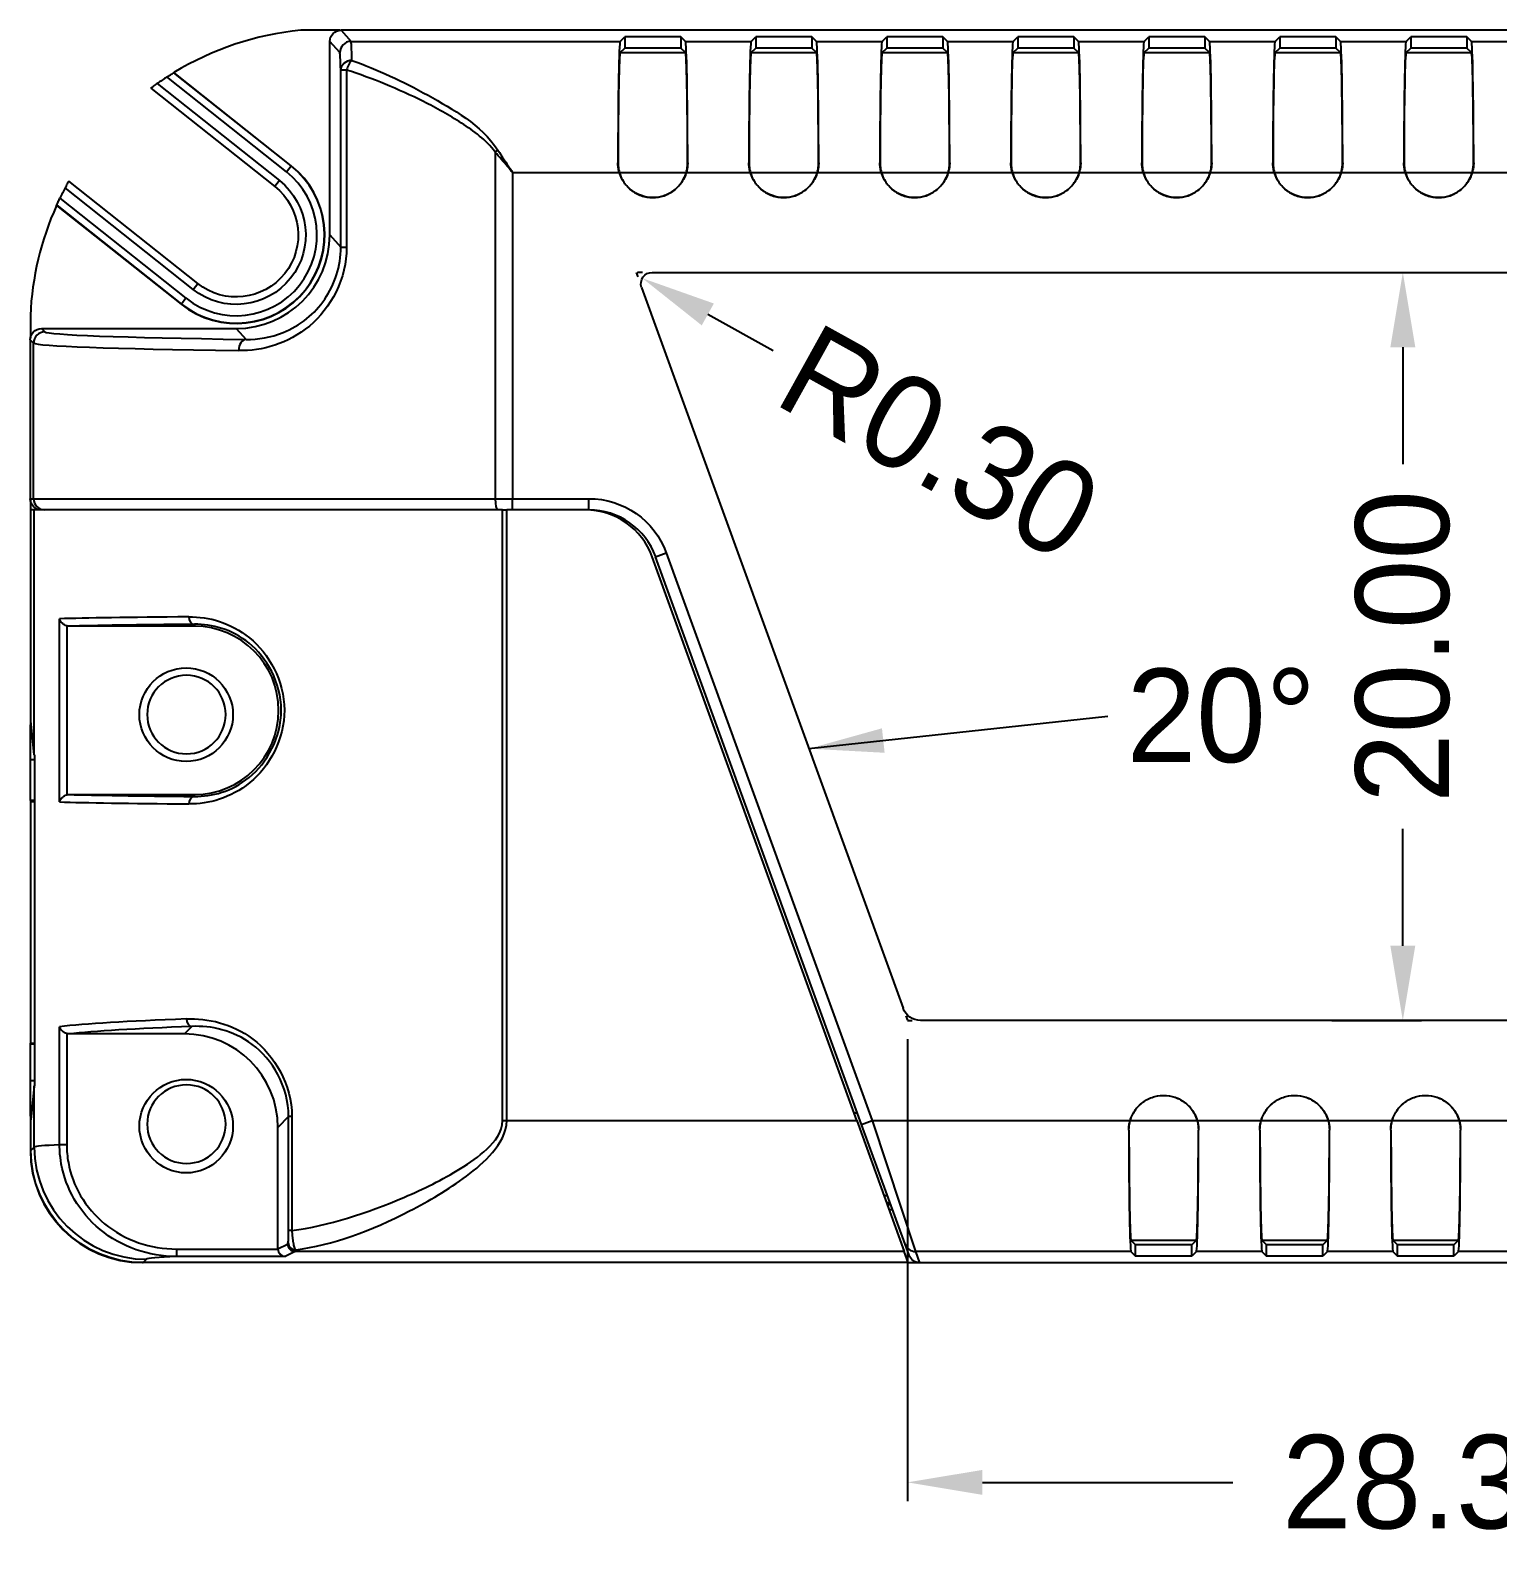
# Model space of a CAD drawing. Header units: millimetres. Extents: x 1807 to 2011, y 500 to 752.
# Drawn here: x 1875.48 to 1914.69, y 571.21 to 611.67 of the extents above; entities that cross this region are included whole.
import ezdxf

# ---------------------------------------------------------------- set-up
doc = ezdxf.new("R2010")
doc.units = ezdxf.units.MM
doc.linetypes.add('DIVIDE', pattern=[31.75, 12.7, -6.35, 0, -6.35, 0, -6.35])
doc.layers.get('Defpoints').update_dxf_attribs({"linetype": 'CONTINUOUS'})
for name, color, linetype in [('11', 7, 'CONTINUOUS'), ('12', 7, 'CONTINUOUS'), ('13', 7, 'CONTINUOUS')]:
    doc.layers.add(name, color=color, linetype=linetype)
doc.layers.add('dim', color=7, linetype='CONTINUOUS', lineweight=9)
doc.dimstyles.get("Standard").update_dxf_attribs({"dimtxt": 1, "dimasz": 0.5, "dimexe": 0.2, "dimexo": 0.2, "dimgap": 0.09, "dimtad": 0, "dimzin": 0, "dimdsep": 46, "dimtxsty": 'Standard', "dimcen": 0.5, "dimadec": 0, "dimazin": 0, "dimtfac": 1, "dimtofl": 0, "dimtmove": 0, "dimatfit": 3, "dimfxl": 0, "dimtolj": 1, "dimtzin": 0, "dimarcsym": 0})

# ---------------------------------------------------------------- blocks, each defined once
blk = doc.blocks.new('*D64')
at = {"layer": 'Defpoints', "color": 0}
for p in [(1898.917, 585.193), (1927.296, 585.193), (1927.296, 572.847)]:
    blk.add_point(p, dxfattribs=at)
at = {"layer": 'dim', "color": 0, "lineweight": -2}
for p, q in [((1898.917, 584.693), (1898.917, 572.347)), ((1927.296, 584.693), (1927.296, 572.347)), ((1900.917, 572.847), (1907.607, 572.847)), ((1925.296, 572.847), (1918.606, 572.847))]:
    blk.add_line(p, q, dxfattribs=at)
at = {"layer": 'dim', "color": 0}
for points in [[(1900.917, 573.18), (1900.917, 572.514), (1898.917, 572.847)], [(1925.296, 573.18), (1925.296, 572.514), (1927.296, 572.847)]]:
    blk.add_solid(points, dxfattribs=at)
at = {"layer": 'dim', "color": 0, "insert": (1913.106, 572.847), "char_height": 2.5, "attachment_point": 5}
blk.add_mtext('\\A1;28.38', dxfattribs=at)
blk = doc.blocks.new('*D65')
at = {"layer": 'Defpoints', "color": 0}
for p in [(1909.753, 605.193), (1912.15, 605.193), (1909.753, 585.193)]:
    blk.add_point(p, dxfattribs=at)
at = {"layer": 'dim', "color": 0, "lineweight": -2}
for p, q in [((1910.253, 605.193), (1912.65, 605.193)), ((1912.15, 603.193), (1912.15, 600.067)), ((1912.15, 587.193), (1912.15, 590.318)), ((1910.253, 585.193), (1912.65, 585.193))]:
    blk.add_line(p, q, dxfattribs=at)
at = {"layer": 'dim', "color": 0}
for points in [[(1911.817, 603.193), (1912.483, 603.193), (1912.15, 605.193)], [(1911.817, 587.193), (1912.483, 587.193), (1912.15, 585.193)]]:
    blk.add_solid(points, dxfattribs=at)
at = {"layer": 'dim', "color": 0, "insert": (1912.15, 595.193), "char_height": 2.5, "attachment_point": 5, "rotation": 90}
blk.add_mtext('\\A1;20.00', dxfattribs=at)
blk = doc.blocks.new('*D66')
at = {"layer": 'Defpoints', "color": 0}
for p in [(1891.83, 605.038), (1892.093, 604.893)]:
    blk.add_point(p, dxfattribs=at)
at = {"layer": 'dim', "color": 0, "lineweight": -2}
blk.add_line((1895.33, 603.1), (1893.58, 604.069), dxfattribs=at)
at = {"layer": 'dim', "color": 0}
blk.add_solid([(1893.742, 604.361), (1893.418, 603.777), (1891.83, 605.038)], dxfattribs=at)
at = {"layer": 'dim', "color": 0, "insert": (1899.776, 600.637), "char_height": 2.5, "attachment_point": 5, "rotation": 331.0167}
blk.add_mtext('\\A1;R0.30', dxfattribs=at)

msp = doc.modelspace()

# ---------------------------------------------------------------- linework, layer by layer
at = {"layer": '11', "color": 7, "linetype": 'Continuous'}
for p, q in [((1883.748, 611.067), (1883.48, 611.366)), ((1883.48, 606.193), (1883.48, 611.366)), ((1883.78, 611.666), (1884.048, 611.367)), ((1918.931, 611.666), (1883.78, 611.666)), ((1884.048, 611.367), (1891.237, 611.367)), ((1891.237, 611.367), (1891.36, 611.49)), ((1891.36, 611.49), (1891.36, 611.19)), ((1892.86, 611.49), (1891.36, 611.49)), ((1892.86, 611.49), (1892.86, 611.19)), ((1892.984, 611.367), (1892.86, 611.49)), ((1892.984, 611.367), (1894.737, 611.367)), ((1894.737, 611.367), (1894.86, 611.49)), ((1894.86, 611.49), (1894.86, 611.19)), ((1896.36, 611.49), (1894.86, 611.49)), ((1896.36, 611.49), (1896.36, 611.19)), ((1896.484, 611.367), (1896.36, 611.49)), ((1896.484, 611.367), (1898.237, 611.367)), ((1898.237, 611.367), (1898.36, 611.49)), ((1898.36, 611.49), (1898.36, 611.19)), ((1899.86, 611.49), (1898.36, 611.49)), ((1899.86, 611.49), (1899.86, 611.19)), ((1899.984, 611.367), (1899.86, 611.49)), ((1899.984, 611.367), (1901.737, 611.367)), ((1901.737, 611.367), (1901.86, 611.49)), ((1901.86, 611.49), (1901.86, 611.19)), ((1903.36, 611.49), (1901.86, 611.49)), ((1903.36, 611.49), (1903.36, 611.19)), ((1903.484, 611.367), (1903.36, 611.49)), ((1903.484, 611.367), (1905.237, 611.367)), ((1905.237, 611.367), (1905.36, 611.49)), ((1905.36, 611.49), (1905.36, 611.19)), ((1906.86, 611.49), (1905.36, 611.49)), ((1906.86, 611.49), (1906.86, 611.19)), ((1906.984, 611.367), (1906.86, 611.49)), ((1906.984, 611.367), (1908.737, 611.367)), ((1908.737, 611.367), (1908.86, 611.49)), ((1908.86, 611.49), (1908.86, 611.19)), ((1910.36, 611.49), (1908.86, 611.49)), ((1910.36, 611.49), (1910.36, 611.19)), ((1910.484, 611.367), (1910.36, 611.49)), ((1910.484, 611.367), (1912.237, 611.367)), ((1912.237, 611.367), (1912.36, 611.49)), ((1912.36, 611.49), (1912.36, 611.19)), ((1913.86, 611.49), (1912.36, 611.49)), ((1913.984, 611.367), (1913.86, 611.49)), ((1913.86, 611.49), (1913.86, 611.19)), ((1913.984, 611.367), (1919.829, 611.367)), ((1891.237, 611.067), (1891.36, 611.19)), ((1891.237, 611.067), (1892.984, 611.067)), ((1892.86, 611.19), (1891.36, 611.19)), ((1892.984, 611.067), (1892.86, 611.19)), ((1894.737, 611.067), (1894.86, 611.19)), ((1894.737, 611.067), (1896.484, 611.067)), ((1896.36, 611.19), (1894.86, 611.19)), ((1896.484, 611.067), (1896.36, 611.19)), ((1898.237, 611.067), (1898.36, 611.19)), ((1898.237, 611.067), (1899.984, 611.067)), ((1899.86, 611.19), (1898.36, 611.19)), ((1899.984, 611.067), (1899.86, 611.19)), ((1901.737, 611.067), (1901.86, 611.19)), ((1901.737, 611.067), (1903.484, 611.067)), ((1903.36, 611.19), (1901.86, 611.19)), ((1903.484, 611.067), (1903.36, 611.19)), ((1905.237, 611.067), (1905.36, 611.19)), ((1905.237, 611.067), (1906.984, 611.067)), ((1906.86, 611.19), (1905.36, 611.19)), ((1906.984, 611.067), (1906.86, 611.19)), ((1908.737, 611.067), (1908.86, 611.19)), ((1908.737, 611.067), (1910.484, 611.067)), ((1910.36, 611.19), (1908.86, 611.19)), ((1910.484, 611.067), (1910.36, 611.19)), ((1912.237, 611.067), (1912.36, 611.19)), ((1912.237, 611.067), (1913.984, 611.067)), ((1913.86, 611.19), (1912.36, 611.19)), ((1913.984, 611.067), (1913.86, 611.19)), ((1883.773, 605.867), (1883.773, 610.603)), ((1883.93, 610.603), (1883.773, 610.603)), ((1883.93, 610.603), (1883.93, 605.867)), ((1887.899, 608.408), (1887.899, 599.144)), ((1888.361, 607.867), (1891.214, 607.867)), ((1888.361, 607.867), (1888.361, 599.144)), ((1891.218, 607.867), (1893.003, 607.867)), ((1893.007, 607.867), (1894.714, 607.867)), ((1894.718, 607.867), (1896.503, 607.867)), ((1896.507, 607.867), (1898.214, 607.867)), ((1898.218, 607.867), (1900.003, 607.867)), ((1900.007, 607.867), (1901.714, 607.867)), ((1901.718, 607.867), (1903.503, 607.867)), ((1903.507, 607.867), (1905.214, 607.867)), ((1905.218, 607.867), (1907.003, 607.867)), ((1907.007, 607.867), (1908.714, 607.867)), ((1908.718, 607.867), (1910.503, 607.867)), ((1910.507, 607.867), (1912.214, 607.867)), ((1912.218, 607.867), (1914.003, 607.867)), ((1914.007, 607.867), (1920.989, 607.867)), ((1883.48, 606.193), (1883.773, 605.867)), ((1883.773, 605.867), (1883.93, 605.867)), ((1892.093, 605.193), (1919.693, 605.193)), ((1891.811, 604.79), (1898.797, 585.522)), ((1875.778, 603.694), (1875.868, 603.603)), ((1875.778, 603.694), (1880.98, 603.694)), ((1880.98, 603.694), (1881.243, 603.401)), ((1875.568, 603.303), (1875.478, 603.394)), ((1875.478, 603.394), (1875.478, 599.144)), ((1875.568, 599.144), (1875.568, 603.303)), ((1875.478, 599.144), (1875.568, 599.144)), ((1875.568, 599.144), (1887.899, 599.144)), ((1887.899, 599.144), (1888.361, 599.144)), ((1888.361, 599.144), (1890.401, 599.144)), ((1888.361, 598.844), (1888.361, 599.144)), ((1890.401, 598.844), (1890.307, 598.844)), ((1890.401, 598.844), (1890.401, 599.144)), ((1892.187, 597.592), (1892.469, 597.694)), ((1897.69, 582.416), (1892.187, 597.592)), ((1892.469, 597.694), (1897.972, 582.518)), ((1926.868, 585.193), (1899.267, 585.193)), ((1897.484, 582.724), (1897.578, 582.724)), ((1897.69, 582.416), (1897.972, 582.518)), ((1898.85, 579.216), (1897.69, 582.416)), ((1897.972, 582.518), (1904.864, 582.518)), ((1897.972, 582.518), (1899.132, 579.018)), ((1904.868, 582.518), (1906.653, 582.518)), ((1906.657, 582.518), (1908.364, 582.518)), ((1908.368, 582.518), (1910.153, 582.518)), ((1910.157, 582.518), (1911.864, 582.518)), ((1911.868, 582.518), (1913.653, 582.518)), ((1913.657, 582.518), (1915.364, 582.518)), ((1898.285, 580.515), (1898.379, 580.515)), ((1898.45, 580.32), (1898.356, 580.32)), ((1898.958, 578.918), (1898.85, 579.216)), ((1904.887, 579.018), (1899.132, 579.018)), ((1899.132, 579.018), (1899.24, 578.72)), ((1904.887, 579.318), (1905.01, 579.195)), ((1904.887, 579.318), (1906.634, 579.318)), ((1904.887, 579.018), (1905.01, 578.895)), ((1905.01, 578.895), (1905.01, 579.195)), ((1906.51, 579.195), (1905.01, 579.195)), ((1906.634, 579.318), (1906.51, 579.195)), ((1906.51, 578.895), (1906.51, 579.195)), ((1906.634, 579.018), (1906.51, 578.895)), ((1908.387, 579.018), (1906.634, 579.018)), ((1908.387, 579.318), (1908.51, 579.195)), ((1908.387, 579.318), (1910.134, 579.318)), ((1908.387, 579.018), (1908.51, 578.895)), ((1910.01, 579.195), (1908.51, 579.195)), ((1908.51, 578.895), (1908.51, 579.195)), ((1910.134, 579.318), (1910.01, 579.195)), ((1910.01, 578.895), (1910.01, 579.195)), ((1910.134, 579.018), (1910.01, 578.895)), ((1911.887, 579.018), (1910.134, 579.018)), ((1911.887, 579.318), (1912.01, 579.195)), ((1911.887, 579.318), (1913.634, 579.318)), ((1911.887, 579.018), (1912.01, 578.895)), ((1912.01, 578.895), (1912.01, 579.195)), ((1913.51, 579.195), (1912.01, 579.195)), ((1913.634, 579.318), (1913.51, 579.195)), ((1913.51, 578.895), (1913.51, 579.195)), ((1913.634, 579.018), (1913.51, 578.895)), ((1915.387, 579.018), (1913.634, 579.018)), ((1935.181, 578.72), (1899.24, 578.72)), ((1906.51, 578.895), (1905.01, 578.895)), ((1910.01, 578.895), (1908.51, 578.895)), ((1913.51, 578.895), (1912.01, 578.895))]:
    msp.add_line(p, q, dxfattribs=at)
at = {"layer": '11', "color": 2, "linetype": 'DIVIDE', "ltscale": 0.01}
for p, q in [((1891.832, 605.193), (1891.665, 605.193)), ((1891.665, 605.193), (1891.722, 605.036)), ((1898.87, 585.321), (1898.917, 585.193)), ((1898.917, 585.193), (1899.053, 585.193))]:
    msp.add_line(p, q, dxfattribs=at)
at = {"layer": '11', "color": 7, "linetype": 'Continuous', "extrusion": (0, 0, -1)}
for centre, radius, start, end in [((-1892.093, 604.893), 0.3, 340.07, 90), ((-1890.401, 596.944), 2.2, 90, 160.07), ((-1899.267, 585.693), 0.5, 270, 340.07)]:
    msp.add_arc(centre, radius, start, end, dxfattribs=at)
at = {"layer": '11', "color": 7, "linetype": 'Continuous'}
msp.add_arc((1890.401, 596.944), 1.9, 19.93, 90, dxfattribs=at)
at = {"layer": '11', "color": 7, "linetype": 'Continuous', "extrusion": (0, 0, -1)}
for centre, major_axis, ratio, start_param, end_param in [((1883.78, 611.366), (-0.201, 0.223), 0.999725, 5.444718, 7.015241), ((1875.778, 603.394), (-0.212, 0.212), 0.999695, 5.497939, 7.068431), ((1875.778, 599.144), (-0.3, 0), 0.999848, 4.712389, 6.283185), ((1899.24, 579.02), (0.102, -0.282), 0.999828, 0.347789, 1.570796)]:
    msp.add_ellipse(centre, major_axis=major_axis, ratio=ratio, start_param=start_param, end_param=end_param, dxfattribs=at)
at = {"layer": '11', "color": 7, "linetype": 'Continuous'}
for centre, major_axis, ratio, start_param, end_param in [((1884.048, 611.067), (-0.223, -0.201), 0.999725, 3.980334, 5.550856), ((1884.047, 607.867), (0, -3.5), 0.014345, 2.595975, 3.124139), ((1891.238, 607.867), (0, -3.5), 0.017455, 3.159046, 4.638479), ((1892.983, 607.867), (0, -3.5), 0.017455, 1.644707, 3.124139), ((1894.738, 607.867), (0, -3.5), 0.017455, 3.159046, 4.638479), ((1896.483, 607.867), (0, -3.5), 0.017455, 1.644707, 3.124139), ((1898.238, 607.867), (0, -3.5), 0.017455, 3.159046, 4.638479), ((1899.983, 607.867), (0, -3.5), 0.017455, 1.644707, 3.124139), ((1901.738, 607.867), (0, -3.5), 0.017455, 3.159046, 4.638479), ((1903.483, 607.867), (0, -3.5), 0.017455, 1.644707, 3.124139), ((1905.238, 607.867), (0, -3.5), 0.017455, 3.159046, 4.638479), ((1906.983, 607.867), (0, -3.5), 0.017455, 1.644707, 3.124139), ((1908.738, 607.867), (0, -3.5), 0.017455, 3.159046, 4.638479), ((1910.483, 607.867), (0, -3.5), 0.017455, 1.644707, 3.124139), ((1912.238, 607.867), (0, -3.5), 0.017455, 3.159046, 4.638479), ((1913.983, 607.867), (0, -3.5), 0.017455, 1.644707, 3.124139), ((1883.747, 607.867), (0, -3.2), 0.01569, 2.595975, 3.124139), ((1891.238, 607.867), (0, -3.2), 0.017455, 3.159046, 4.63318), ((1892.983, 607.867), (0, -3.2), 0.017455, 1.650006, 3.124139), ((1894.738, 607.867), (0, -3.2), 0.017455, 3.159046, 4.63318), ((1896.483, 607.867), (0, -3.2), 0.017455, 1.650006, 3.124139), ((1898.238, 607.867), (0, -3.2), 0.017455, 3.159046, 4.63318), ((1899.983, 607.867), (0, -3.2), 0.017455, 1.650006, 3.124139), ((1901.738, 607.867), (0, -3.2), 0.017455, 3.159046, 4.63318), ((1903.483, 607.867), (0, -3.2), 0.017455, 1.650006, 3.124139), ((1905.238, 607.867), (0, -3.2), 0.017455, 3.159046, 4.63318), ((1906.983, 607.867), (0, -3.2), 0.017455, 1.650006, 3.124139), ((1908.738, 607.867), (0, -3.2), 0.017455, 3.159046, 4.63318), ((1910.483, 607.867), (0, -3.2), 0.017455, 1.650006, 3.124139), ((1912.238, 607.867), (0, -3.2), 0.017455, 3.159046, 4.63318), ((1913.983, 607.867), (0, -3.2), 0.017455, 1.650006, 3.124139), ((1884.073, 610.603), (-0.3, -0.008), 0.85473, 4.690303, 6.252958), ((1884.073, 610.603), (0.094, 0.285), 0.459548, 0.624015, 1.721691), ((1887.969, 608.408), (0.243, 0.176), 0.137673, 1.47175, 1.759268), ((1880.979, 606.194), (1.672, -1.86), 0.999725, 5.55113, 7.121652), ((1875.868, 603.303), (0.212, 0.212), 0.999695, 0.78555, 2.356042), ((1891.606, 603.308), (16.04, 0), 0.017129, 3.159046, 3.993725), ((1891.606, 603.608), (15.74, 0), 0.017455, 3.159046, 3.993725), ((1881.243, 603.101), (0.005, 0.3), 0.658336, 0.023188, 1.580848), ((1875.868, 599.144), (0, -0.3), 0.999848, 4.712389, 6.283185), ((1887.969, 599.144), (0, -0.3), 0.231066, 4.712389, 6.283185), ((1904.888, 582.518), (0, -3.5), 0.017455, 4.786299, 6.265732), ((1904.888, 582.518), (0, -3.2), 0.017455, 4.791598, 6.265732), ((1906.633, 582.518), (0, -3.2), 0.017455, 0.017453, 1.491587), ((1906.633, 582.518), (0, -3.5), 0.017455, 0.017453, 1.496886), ((1908.388, 582.518), (0, -3.5), 0.017455, 4.786299, 6.265732), ((1908.388, 582.518), (0, -3.2), 0.017455, 4.791598, 6.265732), ((1910.133, 582.518), (0, -3.2), 0.017455, 0.017453, 1.491587), ((1910.133, 582.518), (0, -3.5), 0.017455, 0.017453, 1.496886), ((1911.888, 582.518), (0, -3.5), 0.017455, 4.786299, 6.265732), ((1911.888, 582.518), (0, -3.2), 0.017455, 4.791598, 6.265732), ((1913.633, 582.518), (0, -3.2), 0.017455, 0.017453, 1.491587), ((1913.633, 582.518), (0, -3.5), 0.017455, 0.017453, 1.496886), ((1899.132, 579.318), (-0.282, -0.102), 0.999828, 0, 1.223007)]:
    msp.add_ellipse(centre, major_axis=major_axis, ratio=ratio, start_param=start_param, end_param=end_param, dxfattribs=at)
for points, knots in [([(1887.899, 608.408), (1887.655, 608.74), (1887.33, 608.967), (1886.669, 609.399), (1886.328, 609.586), (1885.304, 610.099), (1884.616, 610.38), (1883.93, 610.603)], [0, 0, 0, 0, 0.25, 0.25, 0.5, 0.5, 1, 1, 1, 1]), ([(1884.073, 610.859), (1884.752, 610.614), (1885.432, 610.304), (1886.777, 609.55), (1887.507, 609.158), (1887.969, 608.459)], [0, 0, 0, 0, 0.5, 0.5, 1, 1, 1, 1]), ([(1888.361, 607.867), (1888.359, 607.87), (1888.356, 607.873), (1888.344, 607.888), (1888.334, 607.899), (1888.293, 607.947), (1888.262, 607.984), (1888.12, 608.15), (1888.009, 608.279), (1887.899, 608.408)], [0, 0, 0, 0, 0.01587, 0.01587, 0.080557, 0.080557, 0.281297, 0.281297, 1, 1, 1, 1]), ([(1887.969, 608.459), (1888.08, 608.29), (1888.194, 608.119), (1888.323, 607.925), (1888.339, 607.901), (1888.357, 607.874), (1888.359, 607.871), (1888.361, 607.867)], [0, 0, 0, 0, 0.863656, 0.863656, 0.983373, 0.983373, 1, 1, 1, 1]), ([(1893.007, 607.867), (1892.976, 607.761), (1892.926, 607.658), (1892.797, 607.485), (1892.719, 607.411), (1892.546, 607.294), (1892.448, 607.25), (1892.246, 607.197), (1892.139, 607.187), (1891.931, 607.204), (1891.827, 607.231), (1891.636, 607.316), (1891.547, 607.375), (1891.395, 607.518), (1891.33, 607.604), (1891.254, 607.751), (1891.231, 607.809), (1891.214, 607.867)], [0, 0, 0, 0, 0.139257, 0.139257, 0.270075, 0.270075, 0.400874, 0.400874, 0.531654, 0.531654, 0.662424, 0.662424, 0.793197, 0.793197, 0.923984, 0.923984, 1, 1, 1, 1]), ([(1891.218, 607.867), (1891.248, 607.761), (1891.298, 607.658), (1891.426, 607.485), (1891.503, 607.411), (1891.675, 607.294), (1891.773, 607.25), (1891.973, 607.197), (1892.08, 607.187), (1892.287, 607.204), (1892.39, 607.23), (1892.58, 607.314), (1892.669, 607.373), (1892.821, 607.515), (1892.886, 607.6), (1892.963, 607.748), (1892.986, 607.807), (1893.003, 607.867)], [0, 0, 0, 0, 0.139634, 0.139634, 0.270021, 0.270021, 0.400388, 0.400388, 0.530737, 0.530737, 0.661076, 0.661076, 0.791417, 0.791417, 0.921772, 0.921772, 1, 1, 1, 1]), ([(1896.507, 607.867), (1896.476, 607.761), (1896.426, 607.658), (1896.297, 607.485), (1896.219, 607.411), (1896.046, 607.294), (1895.948, 607.25), (1895.746, 607.197), (1895.639, 607.187), (1895.431, 607.204), (1895.327, 607.231), (1895.136, 607.316), (1895.047, 607.375), (1894.895, 607.518), (1894.83, 607.604), (1894.754, 607.751), (1894.731, 607.809), (1894.714, 607.867)], [0, 0, 0, 0, 0.139257, 0.139257, 0.270075, 0.270075, 0.400874, 0.400874, 0.531654, 0.531654, 0.662424, 0.662424, 0.793197, 0.793197, 0.923984, 0.923984, 1, 1, 1, 1]), ([(1894.718, 607.867), (1894.748, 607.761), (1894.798, 607.658), (1894.926, 607.485), (1895.003, 607.411), (1895.175, 607.294), (1895.273, 607.25), (1895.473, 607.197), (1895.58, 607.187), (1895.787, 607.204), (1895.89, 607.23), (1896.08, 607.314), (1896.169, 607.373), (1896.321, 607.515), (1896.386, 607.6), (1896.463, 607.748), (1896.486, 607.807), (1896.503, 607.867)], [0, 0, 0, 0, 0.139634, 0.139634, 0.270021, 0.270021, 0.400388, 0.400388, 0.530737, 0.530737, 0.661076, 0.661076, 0.791417, 0.791417, 0.921772, 0.921772, 1, 1, 1, 1]), ([(1900.007, 607.867), (1899.976, 607.761), (1899.926, 607.658), (1899.797, 607.485), (1899.719, 607.411), (1899.546, 607.294), (1899.448, 607.25), (1899.246, 607.197), (1899.139, 607.187), (1898.931, 607.204), (1898.827, 607.231), (1898.636, 607.316), (1898.547, 607.375), (1898.395, 607.518), (1898.33, 607.604), (1898.254, 607.751), (1898.231, 607.809), (1898.214, 607.867)], [0, 0, 0, 0, 0.139257, 0.139257, 0.270075, 0.270075, 0.400874, 0.400874, 0.531654, 0.531654, 0.662424, 0.662424, 0.793197, 0.793197, 0.923984, 0.923984, 1, 1, 1, 1]), ([(1898.218, 607.867), (1898.248, 607.761), (1898.298, 607.658), (1898.426, 607.485), (1898.503, 607.411), (1898.675, 607.294), (1898.773, 607.25), (1898.973, 607.197), (1899.08, 607.187), (1899.287, 607.204), (1899.39, 607.23), (1899.58, 607.314), (1899.669, 607.373), (1899.821, 607.515), (1899.886, 607.6), (1899.963, 607.748), (1899.986, 607.807), (1900.003, 607.867)], [0, 0, 0, 0, 0.139634, 0.139634, 0.270021, 0.270021, 0.400388, 0.400388, 0.530737, 0.530737, 0.661076, 0.661076, 0.791417, 0.791417, 0.921772, 0.921772, 1, 1, 1, 1]), ([(1903.507, 607.867), (1903.476, 607.761), (1903.426, 607.658), (1903.297, 607.485), (1903.219, 607.411), (1903.046, 607.294), (1902.948, 607.25), (1902.746, 607.197), (1902.639, 607.187), (1902.431, 607.204), (1902.327, 607.231), (1902.136, 607.316), (1902.047, 607.375), (1901.895, 607.518), (1901.83, 607.604), (1901.754, 607.751), (1901.731, 607.809), (1901.714, 607.867)], [0, 0, 0, 0, 0.139257, 0.139257, 0.270075, 0.270075, 0.400874, 0.400874, 0.531654, 0.531654, 0.662424, 0.662424, 0.793197, 0.793197, 0.923984, 0.923984, 1, 1, 1, 1]), ([(1901.718, 607.867), (1901.748, 607.761), (1901.798, 607.658), (1901.926, 607.485), (1902.003, 607.411), (1902.175, 607.294), (1902.273, 607.25), (1902.473, 607.197), (1902.58, 607.187), (1902.787, 607.204), (1902.89, 607.23), (1903.08, 607.314), (1903.169, 607.373), (1903.321, 607.515), (1903.386, 607.6), (1903.463, 607.748), (1903.486, 607.807), (1903.503, 607.867)], [0, 0, 0, 0, 0.139634, 0.139634, 0.270021, 0.270021, 0.400388, 0.400388, 0.530737, 0.530737, 0.661076, 0.661076, 0.791417, 0.791417, 0.921772, 0.921772, 1, 1, 1, 1]), ([(1907.007, 607.867), (1906.976, 607.761), (1906.926, 607.658), (1906.797, 607.485), (1906.719, 607.411), (1906.546, 607.294), (1906.448, 607.25), (1906.246, 607.197), (1906.139, 607.187), (1905.931, 607.204), (1905.827, 607.231), (1905.636, 607.316), (1905.547, 607.375), (1905.395, 607.518), (1905.33, 607.604), (1905.254, 607.751), (1905.231, 607.809), (1905.214, 607.867)], [0, 0, 0, 0, 0.139257, 0.139257, 0.270075, 0.270075, 0.400874, 0.400874, 0.531654, 0.531654, 0.662424, 0.662424, 0.793197, 0.793197, 0.923984, 0.923984, 1, 1, 1, 1]), ([(1905.218, 607.867), (1905.248, 607.761), (1905.298, 607.658), (1905.426, 607.485), (1905.503, 607.411), (1905.675, 607.294), (1905.773, 607.25), (1905.973, 607.197), (1906.08, 607.187), (1906.287, 607.204), (1906.39, 607.23), (1906.58, 607.314), (1906.669, 607.373), (1906.821, 607.515), (1906.886, 607.6), (1906.963, 607.748), (1906.986, 607.807), (1907.003, 607.867)], [0, 0, 0, 0, 0.139634, 0.139634, 0.270021, 0.270021, 0.400388, 0.400388, 0.530737, 0.530737, 0.661076, 0.661076, 0.791417, 0.791417, 0.921772, 0.921772, 1, 1, 1, 1]), ([(1910.507, 607.867), (1910.476, 607.761), (1910.426, 607.658), (1910.297, 607.485), (1910.219, 607.411), (1910.046, 607.294), (1909.948, 607.25), (1909.746, 607.197), (1909.639, 607.187), (1909.431, 607.204), (1909.327, 607.231), (1909.136, 607.316), (1909.047, 607.375), (1908.895, 607.518), (1908.83, 607.604), (1908.754, 607.751), (1908.731, 607.809), (1908.714, 607.867)], [0, 0, 0, 0, 0.139257, 0.139257, 0.270075, 0.270075, 0.400874, 0.400874, 0.531654, 0.531654, 0.662424, 0.662424, 0.793197, 0.793197, 0.923984, 0.923984, 1, 1, 1, 1]), ([(1908.718, 607.867), (1908.748, 607.761), (1908.798, 607.658), (1908.926, 607.485), (1909.003, 607.411), (1909.175, 607.294), (1909.273, 607.25), (1909.473, 607.197), (1909.58, 607.187), (1909.787, 607.204), (1909.89, 607.23), (1910.08, 607.314), (1910.169, 607.373), (1910.321, 607.515), (1910.386, 607.6), (1910.463, 607.748), (1910.486, 607.807), (1910.503, 607.867)], [0, 0, 0, 0, 0.139634, 0.139634, 0.270021, 0.270021, 0.400388, 0.400388, 0.530737, 0.530737, 0.661076, 0.661076, 0.791417, 0.791417, 0.921772, 0.921772, 1, 1, 1, 1]), ([(1914.007, 607.867), (1913.976, 607.761), (1913.926, 607.658), (1913.797, 607.485), (1913.719, 607.411), (1913.546, 607.294), (1913.448, 607.25), (1913.246, 607.197), (1913.139, 607.187), (1912.931, 607.204), (1912.827, 607.231), (1912.636, 607.316), (1912.547, 607.375), (1912.395, 607.518), (1912.33, 607.604), (1912.254, 607.751), (1912.231, 607.809), (1912.214, 607.867)], [0, 0, 0, 0, 0.139254, 0.139254, 0.270072, 0.270072, 0.400871, 0.400871, 0.531651, 0.531651, 0.662421, 0.662421, 0.793194, 0.793194, 0.923981, 0.923981, 1, 1, 1, 1]), ([(1912.218, 607.867), (1912.248, 607.761), (1912.298, 607.658), (1912.426, 607.485), (1912.503, 607.411), (1912.675, 607.294), (1912.773, 607.25), (1912.973, 607.197), (1913.08, 607.187), (1913.287, 607.204), (1913.39, 607.23), (1913.58, 607.314), (1913.669, 607.373), (1913.821, 607.515), (1913.886, 607.6), (1913.963, 607.748), (1913.986, 607.807), (1914.003, 607.867)], [0, 0, 0, 0, 0.139631, 0.139631, 0.270018, 0.270018, 0.400385, 0.400385, 0.530734, 0.530734, 0.661073, 0.661073, 0.791414, 0.791414, 0.921769, 0.921769, 1, 1, 1, 1]), ([(1883.93, 605.867), (1883.93, 605.025), (1883.512, 604.239), (1882.356, 603.28), (1881.675, 603.092), (1881.045, 603.101)], [0, 0, 0, 0, 0.5, 0.5, 1, 1, 1, 1]), ([(1881.243, 603.401), (1881.562, 603.396), (1881.903, 603.451), (1882.452, 603.673), (1882.668, 603.797), (1883.043, 604.102), (1883.209, 604.278), (1883.478, 604.674), (1883.588, 604.896), (1883.734, 605.365), (1883.773, 605.618), (1883.773, 605.867)], [0, 0, 0, 0, 0.299223, 0.299223, 0.494185, 0.494185, 0.667596, 0.667596, 0.834135, 0.834135, 1, 1, 1, 1]), ([(1904.864, 582.518), (1904.894, 582.625), (1904.945, 582.727), (1905.074, 582.9), (1905.152, 582.974), (1905.325, 583.091), (1905.423, 583.136), (1905.625, 583.189), (1905.732, 583.198), (1905.94, 583.181), (1906.044, 583.155), (1906.235, 583.07), (1906.324, 583.01), (1906.476, 582.867), (1906.541, 582.781), (1906.617, 582.634), (1906.64, 582.577), (1906.657, 582.518)], [0, 0, 0, 0, 0.139257, 0.139257, 0.270075, 0.270075, 0.400874, 0.400874, 0.531654, 0.531654, 0.662424, 0.662424, 0.793197, 0.793197, 0.923984, 0.923984, 1, 1, 1, 1]), ([(1904.868, 582.518), (1904.898, 582.625), (1904.948, 582.728), (1905.076, 582.9), (1905.153, 582.974), (1905.325, 583.091), (1905.423, 583.135), (1905.623, 583.188), (1905.73, 583.198), (1905.937, 583.182), (1906.04, 583.156), (1906.23, 583.072), (1906.319, 583.013), (1906.471, 582.871), (1906.536, 582.785), (1906.613, 582.637), (1906.636, 582.578), (1906.653, 582.518)], [0, 0, 0, 0, 0.139634, 0.139634, 0.270021, 0.270021, 0.400388, 0.400388, 0.530737, 0.530737, 0.661076, 0.661076, 0.791417, 0.791417, 0.921772, 0.921772, 1, 1, 1, 1]), ([(1908.364, 582.518), (1908.394, 582.625), (1908.445, 582.727), (1908.574, 582.9), (1908.652, 582.974), (1908.825, 583.091), (1908.923, 583.136), (1909.125, 583.189), (1909.232, 583.198), (1909.44, 583.181), (1909.544, 583.155), (1909.735, 583.07), (1909.824, 583.01), (1909.976, 582.867), (1910.041, 582.781), (1910.117, 582.634), (1910.14, 582.577), (1910.157, 582.518)], [0, 0, 0, 0, 0.139257, 0.139257, 0.270075, 0.270075, 0.400874, 0.400874, 0.531654, 0.531654, 0.662424, 0.662424, 0.793197, 0.793197, 0.923984, 0.923984, 1, 1, 1, 1]), ([(1908.368, 582.518), (1908.398, 582.625), (1908.448, 582.728), (1908.576, 582.9), (1908.653, 582.974), (1908.825, 583.091), (1908.923, 583.135), (1909.123, 583.188), (1909.23, 583.198), (1909.437, 583.182), (1909.54, 583.156), (1909.73, 583.072), (1909.819, 583.013), (1909.971, 582.871), (1910.036, 582.785), (1910.113, 582.637), (1910.136, 582.578), (1910.153, 582.518)], [0, 0, 0, 0, 0.139634, 0.139634, 0.270021, 0.270021, 0.400388, 0.400388, 0.530737, 0.530737, 0.661076, 0.661076, 0.791417, 0.791417, 0.921772, 0.921772, 1, 1, 1, 1]), ([(1911.864, 582.518), (1911.894, 582.625), (1911.945, 582.727), (1912.074, 582.9), (1912.152, 582.974), (1912.325, 583.091), (1912.423, 583.136), (1912.625, 583.189), (1912.732, 583.198), (1912.94, 583.181), (1913.044, 583.155), (1913.235, 583.07), (1913.324, 583.01), (1913.476, 582.867), (1913.541, 582.781), (1913.617, 582.634), (1913.64, 582.577), (1913.657, 582.518)], [0, 0, 0, 0, 0.139257, 0.139257, 0.270075, 0.270075, 0.400874, 0.400874, 0.531654, 0.531654, 0.662424, 0.662424, 0.793197, 0.793197, 0.923984, 0.923984, 1, 1, 1, 1]), ([(1911.868, 582.518), (1911.898, 582.625), (1911.948, 582.728), (1912.076, 582.9), (1912.153, 582.974), (1912.325, 583.091), (1912.423, 583.135), (1912.623, 583.188), (1912.73, 583.198), (1912.937, 583.182), (1913.04, 583.156), (1913.23, 583.072), (1913.319, 583.013), (1913.471, 582.871), (1913.536, 582.785), (1913.613, 582.637), (1913.636, 582.578), (1913.653, 582.518)], [0, 0, 0, 0, 0.139634, 0.139634, 0.270021, 0.270021, 0.400388, 0.400388, 0.530737, 0.530737, 0.661076, 0.661076, 0.791417, 0.791417, 0.921772, 0.921772, 1, 1, 1, 1])]:
    msp.add_open_spline(points, degree=3, knots=knots, dxfattribs=at)
for points in [[(1891.214, 607.867), (1891.202, 607.909), (1891.183, 607.995), (1891.177, 608.082), (1891.177, 608.126)], [(1891.177, 608.126), (1891.179, 608.124), (1891.181, 608.122), (1891.183, 608.121)], [(1891.183, 608.121), (1891.182, 608.078), (1891.188, 607.993), (1891.206, 607.909), (1891.218, 607.867)], [(1893.003, 607.867), (1893.015, 607.909), (1893.033, 607.993), (1893.038, 608.078), (1893.038, 608.121)], [(1893.044, 608.126), (1893.044, 608.082), (1893.038, 607.995), (1893.019, 607.91), (1893.007, 607.867)], [(1893.044, 608.126), (1893.042, 608.124), (1893.04, 608.122), (1893.038, 608.121)], [(1894.714, 607.867), (1894.702, 607.909), (1894.683, 607.995), (1894.677, 608.082), (1894.677, 608.126)], [(1894.677, 608.126), (1894.679, 608.124), (1894.681, 608.122), (1894.683, 608.121)], [(1894.683, 608.121), (1894.682, 608.078), (1894.688, 607.993), (1894.706, 607.909), (1894.718, 607.867)], [(1896.503, 607.867), (1896.515, 607.909), (1896.533, 607.993), (1896.538, 608.078), (1896.538, 608.121)], [(1896.544, 608.126), (1896.544, 608.082), (1896.538, 607.995), (1896.519, 607.91), (1896.507, 607.867)], [(1896.544, 608.126), (1896.542, 608.124), (1896.54, 608.122), (1896.538, 608.121)], [(1898.214, 607.867), (1898.202, 607.909), (1898.183, 607.995), (1898.177, 608.082), (1898.177, 608.126)], [(1898.177, 608.126), (1898.179, 608.124), (1898.181, 608.122), (1898.183, 608.121)], [(1898.183, 608.121), (1898.182, 608.078), (1898.188, 607.993), (1898.206, 607.909), (1898.218, 607.867)], [(1900.003, 607.867), (1900.015, 607.909), (1900.033, 607.993), (1900.038, 608.078), (1900.038, 608.121)], [(1900.044, 608.126), (1900.044, 608.082), (1900.038, 607.995), (1900.019, 607.91), (1900.007, 607.867)], [(1900.044, 608.126), (1900.042, 608.124), (1900.04, 608.122), (1900.038, 608.121)], [(1901.714, 607.867), (1901.702, 607.909), (1901.683, 607.995), (1901.677, 608.082), (1901.677, 608.126)], [(1901.677, 608.126), (1901.679, 608.124), (1901.681, 608.122), (1901.683, 608.121)], [(1901.683, 608.121), (1901.682, 608.078), (1901.688, 607.993), (1901.706, 607.909), (1901.718, 607.867)], [(1903.503, 607.867), (1903.515, 607.909), (1903.533, 607.993), (1903.538, 608.078), (1903.538, 608.121)], [(1903.544, 608.126), (1903.544, 608.082), (1903.538, 607.995), (1903.519, 607.91), (1903.507, 607.867)], [(1903.544, 608.126), (1903.542, 608.124), (1903.54, 608.122), (1903.538, 608.121)], [(1905.214, 607.867), (1905.202, 607.909), (1905.183, 607.995), (1905.177, 608.082), (1905.177, 608.126)], [(1905.177, 608.126), (1905.179, 608.124), (1905.181, 608.122), (1905.183, 608.121)], [(1905.183, 608.121), (1905.182, 608.078), (1905.188, 607.993), (1905.206, 607.909), (1905.218, 607.867)], [(1907.003, 607.867), (1907.015, 607.909), (1907.033, 607.993), (1907.038, 608.078), (1907.038, 608.121)], [(1907.044, 608.126), (1907.044, 608.082), (1907.038, 607.995), (1907.019, 607.91), (1907.007, 607.867)], [(1907.044, 608.126), (1907.042, 608.124), (1907.04, 608.122), (1907.038, 608.121)], [(1908.714, 607.867), (1908.702, 607.909), (1908.683, 607.995), (1908.677, 608.082), (1908.677, 608.126)], [(1908.677, 608.126), (1908.679, 608.124), (1908.681, 608.122), (1908.683, 608.121)], [(1908.683, 608.121), (1908.682, 608.078), (1908.688, 607.993), (1908.706, 607.909), (1908.718, 607.867)], [(1910.503, 607.867), (1910.515, 607.909), (1910.533, 607.993), (1910.538, 608.078), (1910.538, 608.121)], [(1910.544, 608.126), (1910.544, 608.082), (1910.538, 607.995), (1910.519, 607.91), (1910.507, 607.867)], [(1910.544, 608.126), (1910.542, 608.124), (1910.54, 608.122), (1910.538, 608.121)], [(1912.214, 607.867), (1912.201, 607.91), (1912.183, 607.996), (1912.177, 608.082), (1912.177, 608.126)], [(1912.177, 608.126), (1912.179, 608.124), (1912.181, 608.122), (1912.183, 608.121)], [(1912.183, 608.121), (1912.182, 608.078), (1912.188, 607.993), (1912.206, 607.909), (1912.218, 607.867)], [(1914.003, 607.867), (1914.015, 607.909), (1914.033, 607.993), (1914.038, 608.078), (1914.038, 608.121)], [(1914.044, 608.126), (1914.044, 608.082), (1914.038, 607.996), (1914.019, 607.91), (1914.007, 607.867)], [(1914.044, 608.126), (1914.042, 608.124), (1914.04, 608.122), (1914.038, 608.121)], [(1904.827, 582.259), (1904.827, 582.303), (1904.833, 582.39), (1904.851, 582.475), (1904.864, 582.518)], [(1904.827, 582.259), (1904.829, 582.261), (1904.831, 582.263), (1904.833, 582.265)], [(1904.833, 582.265), (1904.832, 582.308), (1904.838, 582.393), (1904.856, 582.476), (1904.868, 582.518)], [(1906.653, 582.518), (1906.665, 582.476), (1906.683, 582.392), (1906.688, 582.307), (1906.688, 582.265)], [(1906.657, 582.518), (1906.669, 582.476), (1906.687, 582.391), (1906.694, 582.304), (1906.694, 582.259)], [(1906.694, 582.259), (1906.692, 582.261), (1906.69, 582.263), (1906.688, 582.265)], [(1908.327, 582.259), (1908.327, 582.303), (1908.333, 582.39), (1908.351, 582.475), (1908.364, 582.518)], [(1908.327, 582.259), (1908.329, 582.261), (1908.331, 582.263), (1908.333, 582.265)], [(1908.333, 582.265), (1908.332, 582.308), (1908.338, 582.393), (1908.356, 582.476), (1908.368, 582.518)], [(1910.153, 582.518), (1910.165, 582.476), (1910.183, 582.392), (1910.188, 582.307), (1910.188, 582.265)], [(1910.157, 582.518), (1910.169, 582.476), (1910.187, 582.391), (1910.194, 582.304), (1910.194, 582.259)], [(1910.194, 582.259), (1910.192, 582.261), (1910.19, 582.263), (1910.188, 582.265)], [(1911.827, 582.259), (1911.827, 582.303), (1911.833, 582.39), (1911.851, 582.475), (1911.864, 582.518)], [(1911.827, 582.259), (1911.829, 582.261), (1911.831, 582.263), (1911.833, 582.265)], [(1911.833, 582.265), (1911.832, 582.308), (1911.838, 582.393), (1911.856, 582.476), (1911.868, 582.518)], [(1913.653, 582.518), (1913.665, 582.476), (1913.683, 582.392), (1913.688, 582.307), (1913.688, 582.265)], [(1913.657, 582.518), (1913.669, 582.476), (1913.687, 582.391), (1913.694, 582.304), (1913.694, 582.259)], [(1913.694, 582.259), (1913.692, 582.261), (1913.69, 582.263), (1913.688, 582.265)]]:
    msp.add_open_spline(points, degree=3, dxfattribs=at)
at = {"layer": '12', "color": 7, "linetype": 'Continuous'}
for p, q in [((1883.757, 611.665), (1882.702, 611.665)), ((1882.447, 608.04), (1879.309, 610.53)), ((1882.451, 608.045), (1879.315, 610.534)), ((1878.867, 610.24), (1882.134, 607.647)), ((1882.322, 607.883), (1879.13, 610.417)), ((1878.699, 610.118), (1882.01, 607.49)), ((1882.322, 607.883), (1882.447, 608.04)), ((1882.451, 608.045), (1882.447, 608.04)), ((1879.826, 604.739), (1876.409, 607.451)), ((1879.951, 604.895), (1876.507, 607.629)), ((1882.134, 607.647), (1882.01, 607.49)), ((1876.18, 606.983), (1879.51, 604.34)), ((1876.183, 606.99), (1879.514, 604.345)), ((1876.27, 607.176), (1879.638, 604.502)), ((1879.826, 604.739), (1879.951, 604.895)), ((1879.638, 604.502), (1879.514, 604.345)), ((1879.51, 604.34), (1879.514, 604.345)), ((1875.48, 604.037), (1875.48, 603.433)), ((1875.48, 599.105), (1875.48, 593.101)), ((1875.48, 592.158), (1875.48, 593.101)), ((1875.505, 593.101), (1875.48, 593.101)), ((1875.48, 591.078), (1875.48, 592.158)), ((1875.592, 592.158), (1875.48, 592.158)), ((1875.48, 591.078), (1875.48, 591.047)), ((1875.592, 591.078), (1875.48, 591.078)), ((1875.48, 591.047), (1875.592, 591.047)), ((1875.48, 591.047), (1875.48, 584.588)), ((1875.48, 584.557), (1875.48, 584.588)), ((1875.48, 584.588), (1875.592, 584.588)), ((1875.48, 583.58), (1875.48, 584.557)), ((1875.592, 584.557), (1875.48, 584.557)), ((1875.592, 583.58), (1875.48, 583.58)), ((1875.48, 582.637), (1875.48, 583.58)), ((1875.48, 582.637), (1875.48, 581.721)), ((1875.505, 582.637), (1875.48, 582.637)), ((1898.372, 580.279), (1898.465, 580.279)), ((1898.517, 580.135), (1898.423, 580.135)), ((1878.48, 578.721), (1878.495, 578.721)), ((1898.936, 578.721), (1899.217, 578.721))]:
    msp.add_line(p, q, dxfattribs=at)
for centre, radius, start, end in [((1880.98, 606.193), 2.365, 231.56, 51.56), ((1880.98, 606.193), 2.358, 231.56, 51.56), ((1880.98, 606.193), 2.158, 231.56, 51.56), ((1879.65, 593.373), 1.05, 90, 270), ((1879.65, 593.373), 1.05, 270, 90), ((1879.65, 582.423), 1.05, 90, 270), ((1879.65, 582.423), 1.05, 270, 90), ((1878.48, 581.721), 3, 180, 270)]:
    msp.add_arc(centre, radius, start, end, dxfattribs=at)
at = {"layer": '12', "color": 7, "linetype": 'Continuous', "extrusion": (0, 0, -1)}
for radius in [1.856, 1.656]:
    msp.add_arc((-1880.98, 606.193), radius, 128.44, 308.44, dxfattribs=at)
at = {"layer": '12', "color": 7, "linetype": 'Continuous'}
for points in [[(1882.702, 611.665), (1881.499, 611.547), (1880.348, 611.163), (1879.315, 610.534)], [(1879.315, 610.534), (1879.313, 610.533), (1879.311, 610.531), (1879.309, 610.53)], [(1879.13, 610.417), (1879.041, 610.36), (1878.954, 610.301), (1878.867, 610.24)], [(1876.409, 607.451), (1876.361, 607.36), (1876.314, 607.269), (1876.27, 607.176)], [(1876.18, 606.983), (1875.758, 606.046), (1875.525, 605.064), (1875.48, 604.037)], [(1876.18, 606.983), (1876.181, 606.985), (1876.182, 606.988), (1876.183, 606.99)]]:
    msp.add_open_spline(points, degree=3, dxfattribs=at)
for points, knots in [([(1879.13, 610.417), (1879.151, 610.431), (1879.172, 610.444), (1879.211, 610.469), (1879.23, 610.481), (1879.262, 610.501), (1879.276, 610.51), (1879.297, 610.522), (1879.304, 610.527), (1879.308, 610.53), (1879.309, 610.53), (1879.309, 610.53)], [0, 0, 0, 0, 0.234056, 0.234056, 0.468424, 0.468424, 0.69721, 0.69721, 0.912886, 0.912886, 1, 1, 1, 1]), ([(1878.699, 610.118), (1878.699, 610.118), (1878.702, 610.12), (1878.714, 610.129), (1878.723, 610.135), (1878.745, 610.152), (1878.758, 610.162), (1878.789, 610.184), (1878.806, 610.196), (1878.838, 610.219), (1878.853, 610.23), (1878.867, 610.24)], [0, 0, 0, 0, 0.20542, 0.20542, 0.410662, 0.410662, 0.618684, 0.618684, 0.833467, 0.833467, 1, 1, 1, 1]), ([(1876.409, 607.451), (1876.42, 607.471), (1876.431, 607.492), (1876.452, 607.53), (1876.462, 607.548), (1876.479, 607.579), (1876.486, 607.593), (1876.498, 607.614), (1876.502, 607.621), (1876.506, 607.628), (1876.507, 607.629), (1876.507, 607.629)], [0, 0, 0, 0, 0.219271, 0.219271, 0.438674, 0.438674, 0.656036, 0.656036, 0.870303, 0.870303, 1, 1, 1, 1]), ([(1876.183, 606.99), (1876.183, 606.99), (1876.185, 606.994), (1876.191, 607.008), (1876.196, 607.019), (1876.208, 607.044), (1876.215, 607.06), (1876.231, 607.095), (1876.24, 607.114), (1876.256, 607.148), (1876.263, 607.162), (1876.27, 607.176)], [0, 0, 0, 0, 0.210504, 0.210504, 0.420807, 0.420807, 0.634212, 0.634212, 0.853748, 0.853748, 1, 1, 1, 1])]:
    msp.add_open_spline(points, degree=3, knots=knots, dxfattribs=at)
at = {"layer": '13', "color": 7, "linetype": 'Continuous'}
for p, q in [((1875.584, 598.844), (1875.495, 598.844)), ((1875.495, 593.203), (1875.495, 598.844)), ((1875.584, 592.3), (1875.584, 598.844)), ((1888.098, 598.844), (1875.584, 598.844)), ((1888.098, 598.844), (1888.208, 598.844)), ((1888.098, 582.518), (1888.098, 598.844)), ((1888.208, 582.518), (1888.208, 598.844)), ((1890.307, 598.844), (1888.208, 598.844)), ((1897.559, 582.518), (1892.093, 597.592)), ((1876.261, 591.036), (1876.261, 595.933)), ((1876.452, 595.743), (1876.452, 591.226)), ((1879.863, 595.734), (1876.513, 595.734)), ((1879.863, 595.786), (1879.863, 595.734)), ((1875.584, 592.3), (1875.495, 593.203)), ((1875.592, 592.251), (1875.592, 583.487)), ((1876.513, 591.234), (1879.863, 591.234)), ((1879.863, 591.183), (1879.863, 591.234)), ((1876.261, 581.871), (1876.261, 585.028)), ((1876.452, 584.843), (1876.452, 581.871)), ((1879.595, 584.834), (1876.512, 584.834)), ((1879.797, 585.036), (1879.595, 584.834)), ((1875.584, 583.438), (1875.495, 582.535)), ((1875.584, 581.81), (1875.584, 583.438)), ((1882.381, 582.624), (1882.093, 582.336)), ((1882.381, 579.579), (1882.381, 582.624)), ((1882.467, 582.624), (1882.381, 582.624)), ((1882.467, 582.624), (1882.467, 579.579)), ((1875.495, 581.72), (1875.495, 582.535)), ((1882.093, 579.088), (1882.093, 582.336)), ((1888.098, 582.518), (1888.208, 582.518)), ((1888.208, 582.518), (1897.559, 582.518)), ((1897.559, 582.518), (1898.828, 579.018)), ((1875.495, 581.72), (1875.584, 581.81)), ((1876.452, 581.871), (1876.261, 581.871)), ((1882.467, 579.579), (1882.381, 579.579)), ((1879.387, 579.085), (1882.093, 579.085)), ((1879.387, 579.085), (1879.387, 578.885)), ((1882.093, 579.088), (1882.354, 579.218)), ((1882.554, 579.018), (1882.286, 578.885)), ((1898.828, 579.018), (1882.554, 579.018)), ((1898.936, 578.721), (1898.828, 579.018)), ((1878.584, 578.81), (1878.494, 578.721)), ((1898.936, 578.721), (1878.494, 578.721)), ((1882.286, 578.885), (1879.387, 578.885))]:
    msp.add_line(p, q, dxfattribs=at)
for centre, radius, start in [((1890.307, 596.944), 1.9, 19.93), ((1879.863, 593.484), 2.25, 270)]:
    msp.add_arc(centre, radius, start, 90, dxfattribs=at)
at = {"layer": '13', "color": 7, "linetype": 'Continuous', "extrusion": (0, 0, -1)}
for centre, start, end in [((-1879.643, 593.369), 270, 90), ((-1879.643, 593.369), 90, 270), ((-1879.643, 582.369), 270, 90), ((-1879.643, 582.369), 90, 270)]:
    msp.add_arc(centre, 1.25, start, end, dxfattribs=at)
at = {"layer": '13', "color": 7, "linetype": 'Continuous'}
for centre, major_axis, ratio, start_param, end_param in [((1891.622, 595.893), (16.04, 0), 0.008618, 2.407352, 2.849562), ((1879.863, 595.986), (0.002, -0.2), 0.742324, 4.705212, 6.270161), ((1891.622, 595.693), (15.84, 0), 0.008727, 2.407352, 2.836466), ((1891.622, 592.349), (16.04, 0), 0.176327, 3.159046, 3.176531), ((1891.622, 591.276), (15.84, 0), 0.008727, 3.446719, 3.875833), ((1879.863, 590.983), (-0.002, -0.2), 0.742324, 3.154617, 4.719566), ((1891.622, 591.076), (16.04, 0), 0.008618, 3.433624, 3.875833), ((1891.622, 584.868), (16.04, 0), 0.034485, 2.413634, 2.849562), ((1879.797, 585.236), (0.008, -0.2), 0.746281, 4.683157, 6.230731), ((1891.622, 584.668), (15.84, 0), 0.034921, 2.413634, 2.836812), ((1879.592, 582.333), (-1.77, -1.77), 0.998783, 2.356803, 3.926382), ((1891.622, 583.388), (16.04, 0), 0.176327, 3.106654, 3.12414), ((1891.622, 581.806), (16.04, 0), 0.01419, 2.849562, 3.124139), ((1878.584, 581.81), (-2.121, 2.121), 0.999695, 0.78555, 2.356042), ((1882.286, 579.085), (0.046, -0.195), 0.961722, 4.4892, 6.042543), ((1882.352, 582.518), (0, -3.3), 0.034921, 0.017453, 0.157685), ((1882.554, 579.218), (0.089, -0.179), 0.999239, 4.249168, 5.819355), ((1882.57, 579.259), (0.195, -0.043), 0.987007, 3.360538, 4.925854), ((1882.552, 582.518), (0, -3.5), 0.032925, 0.017453, 0.157685), ((1891.622, 578.806), (13.04, 0), 0.017455, 2.788321, 3.124139)]:
    msp.add_ellipse(centre, major_axis=major_axis, ratio=ratio, start_param=start_param, end_param=end_param, dxfattribs=at)
at = {"layer": '13', "color": 7, "linetype": 'Continuous', "extrusion": (0, 0, -1)}
for centre, major_axis, ratio, start_param, end_param in [((1878.495, 581.721), (-2.122, -2.122), 0.999695, 5.497939, 7.068431), ((1882.293, 579.088), (0.179, 0.089), 0.999239, 3.58797, 3.604814)]:
    msp.add_ellipse(centre, major_axis=major_axis, ratio=ratio, start_param=start_param, end_param=end_param, dxfattribs=at)
at = {"layer": '13', "color": 7, "linetype": 'Continuous'}
for points, knots in [([(1879.715, 595.986), (1880.244, 595.991), (1880.823, 595.837), (1881.849, 595.009), (1882.264, 594.278), (1882.27, 592.71), (1881.859, 591.97), (1880.829, 591.134), (1880.245, 590.978), (1879.715, 590.983)], [0, 0, 0, 0, 0.25, 0.25, 0.5, 0.5, 0.75, 0.75, 1, 1, 1, 1]), ([(1876.452, 595.743), (1876.431, 595.749), (1876.41, 595.759), (1876.369, 595.783), (1876.348, 595.8), (1876.308, 595.84), (1876.29, 595.866), (1876.27, 595.905), (1876.265, 595.918), (1876.261, 595.931), (1876.261, 595.932), (1876.261, 595.933)], [0, 0, 0, 0, 0.209278, 0.209278, 0.468923, 0.468923, 0.822221, 0.822221, 0.991108, 0.991108, 1, 1, 1, 1]), ([(1879.863, 591.183), (1880.336, 591.178), (1880.86, 591.314), (1881.8, 592.075), (1882.187, 592.76), (1882.181, 594.227), (1881.791, 594.905), (1880.855, 595.656), (1880.335, 595.79), (1879.863, 595.786)], [0, 0, 0, 0, 0.25, 0.25, 0.5, 0.5, 0.75, 0.75, 1, 1, 1, 1]), ([(1876.261, 591.036), (1876.261, 591.037), (1876.261, 591.038), (1876.265, 591.051), (1876.27, 591.064), (1876.29, 591.102), (1876.308, 591.128), (1876.348, 591.169), (1876.369, 591.186), (1876.41, 591.21), (1876.431, 591.22), (1876.452, 591.226)], [0, 0, 0, 0, 0.008892, 0.008892, 0.177779, 0.177779, 0.531077, 0.531077, 0.790722, 0.790722, 1, 1, 1, 1]), ([(1879.647, 585.236), (1880.218, 585.258), (1880.852, 585.123), (1881.994, 584.272), (1882.467, 583.49), (1882.467, 582.624)], [0, 0, 0, 0, 0.5, 0.5, 1, 1, 1, 1]), ([(1882.381, 582.624), (1882.381, 583.438), (1881.933, 584.167), (1880.884, 584.941), (1880.31, 585.058), (1879.797, 585.036)], [0, 0, 0, 0, 0.5, 0.5, 1, 1, 1, 1]), ([(1876.452, 584.843), (1876.431, 584.849), (1876.41, 584.858), (1876.369, 584.882), (1876.348, 584.898), (1876.308, 584.937), (1876.29, 584.963), (1876.271, 585), (1876.265, 585.013), (1876.261, 585.026), (1876.261, 585.027), (1876.261, 585.028)], [0, 0, 0, 0, 0.210853, 0.210853, 0.470465, 0.470465, 0.819922, 0.819922, 0.991026, 0.991026, 1, 1, 1, 1]), ([(1882.467, 579.579), (1883.44, 579.712), (1884.46, 580.034), (1885.98, 580.689), (1886.486, 580.934), (1887.218, 581.389), (1887.461, 581.556), (1887.891, 581.96), (1888.098, 582.215), (1888.098, 582.518)], [0, 0, 0, 0, 0.5, 0.5, 0.75, 0.75, 0.875, 0.875, 1, 1, 1, 1]), ([(1882.57, 579.061), (1883.543, 579.191), (1884.582, 579.573), (1886.129, 580.367), (1886.642, 580.666), (1887.377, 581.218), (1887.619, 581.421), (1888.031, 581.901), (1888.208, 582.197), (1888.208, 582.518)], [0, 0, 0, 0, 0.5, 0.5, 0.75, 0.75, 0.875, 0.875, 1, 1, 1, 1]), ([(1879.387, 578.885), (1879.021, 578.885), (1878.649, 578.947), (1877.956, 579.189), (1877.625, 579.374), (1877.068, 579.832), (1876.832, 580.109), (1876.486, 580.705), (1876.366, 581.029), (1876.307, 581.36), (1876.286, 581.476), (1876.272, 581.595), (1876.262, 581.766), (1876.261, 581.818), (1876.261, 581.871)], [0, 0, 0, 0, 0.230065, 0.230065, 0.461344, 0.461344, 0.683187, 0.683187, 0.893955, 0.893955, 0.893955, 0.96746, 0.96746, 1, 1, 1, 1]), ([(1876.452, 581.871), (1876.452, 581.711), (1876.467, 581.551), (1876.495, 581.394), (1876.551, 581.085), (1876.663, 580.782), (1876.988, 580.226), (1877.21, 579.968), (1877.731, 579.54), (1878.043, 579.368), (1878.694, 579.142), (1879.043, 579.085), (1879.387, 579.085)], [0, 0, 0, 0, 0.105884, 0.105884, 0.105884, 0.31608, 0.31608, 0.537635, 0.537635, 0.769137, 0.769137, 1, 1, 1, 1]), ([(1882.37, 579.259), (1882.372, 579.267), (1882.373, 579.283), (1882.376, 579.327), (1882.377, 579.354), (1882.379, 579.411), (1882.38, 579.44), (1882.381, 579.499), (1882.381, 579.528), (1882.381, 579.564), (1882.381, 579.571), (1882.381, 579.579)], [0, 0, 0, 0, 0.308063, 0.308063, 0.56903, 0.56903, 0.779471, 0.779471, 0.956612, 0.956612, 1, 1, 1, 1]), ([(1882.467, 579.579), (1882.468, 579.566), (1882.468, 579.554), (1882.471, 579.495), (1882.475, 579.447), (1882.485, 579.352), (1882.492, 579.303), (1882.509, 579.211), (1882.519, 579.169), (1882.543, 579.098), (1882.556, 579.073), (1882.57, 579.061)], [0, 0, 0, 0, 0.046836, 0.046836, 0.234594, 0.234594, 0.449564, 0.449564, 0.705732, 0.705732, 1, 1, 1, 1])]:
    msp.add_open_spline(points, degree=3, knots=knots, dxfattribs=at)
for points in [[(1876.513, 595.734), (1876.493, 595.734), (1876.472, 595.737), (1876.452, 595.743)], [(1876.452, 591.226), (1876.472, 591.232), (1876.493, 591.234), (1876.513, 591.234)], [(1876.512, 584.834), (1876.492, 584.834), (1876.472, 584.837), (1876.452, 584.843)]]:
    msp.add_open_spline(points, degree=3, dxfattribs=at)

# ---------------------------------------------------------------- texts
at = {"layer": 'dim', "insert": (1904.77, 593.333), "char_height": 2.5, "attachment_point": 4}
msp.add_mtext('\\A1;20%%d', dxfattribs=at)

# ---------------------------------------------------------------- dimensions: what is measured, and where the dimension line sits
at = {"layer": 'dim'}
dim = msp.add_radius_dim(center=(1892.093, 604.893), mpoint=(1891.83, 605.038), dimstyle='Standard', override={"dimtxt": 2.5, "dimasz": 2, "dimexe": 0.49975, "dimexo": 0.49975, "dimgap": 0.49975, "dimtmove": 1}, dxfattribs=at)
dim.commit()
dim.dimension.update_dxf_attribs({"geometry": '*D66', "text_midpoint": (1899.776, 600.637), "dimtype": 164})
dim = msp.add_linear_dim(base=(1912.15, 605.193), p1=(1909.753, 585.193), p2=(1909.753, 605.193), angle=90, dimstyle='Standard', override={"dimtxt": 2.5, "dimasz": 2, "dimexe": 0.49975, "dimexo": 0.49975, "dimgap": 0.49975}, dxfattribs=at)
dim.commit()
dim.dimension.update_dxf_attribs({"geometry": '*D65', "text_midpoint": (1912.15, 595.193)})
dim = msp.add_linear_dim(base=(1927.296, 572.847), p1=(1898.917, 585.193), p2=(1927.296, 585.193), dimstyle='Standard', override={"dimtxt": 2.5, "dimasz": 2, "dimexe": 0.49975, "dimexo": 0.49975, "dimgap": 0.49975}, dxfattribs=at)
dim.commit()
dim.dimension.update_dxf_attribs({"geometry": '*D64', "text_midpoint": (1913.106, 572.847)})

# ---------------------------------------------------------------- leaders
at = {"layer": 'dim', "annotation_type": 0, "has_hookline": 1, "hookline_direction": 0, "text_width": 5.417}
msp.add_leader([(1896.281, 592.461), (1904.27, 593.333)], dimstyle='Standard', override={"dimtxt": 2.5, "dimasz": 2, "dimexe": 0.49975, "dimexo": 0.49975, "dimgap": 0.49975}, dxfattribs=at)

doc.saveas('drawing.dxf')
